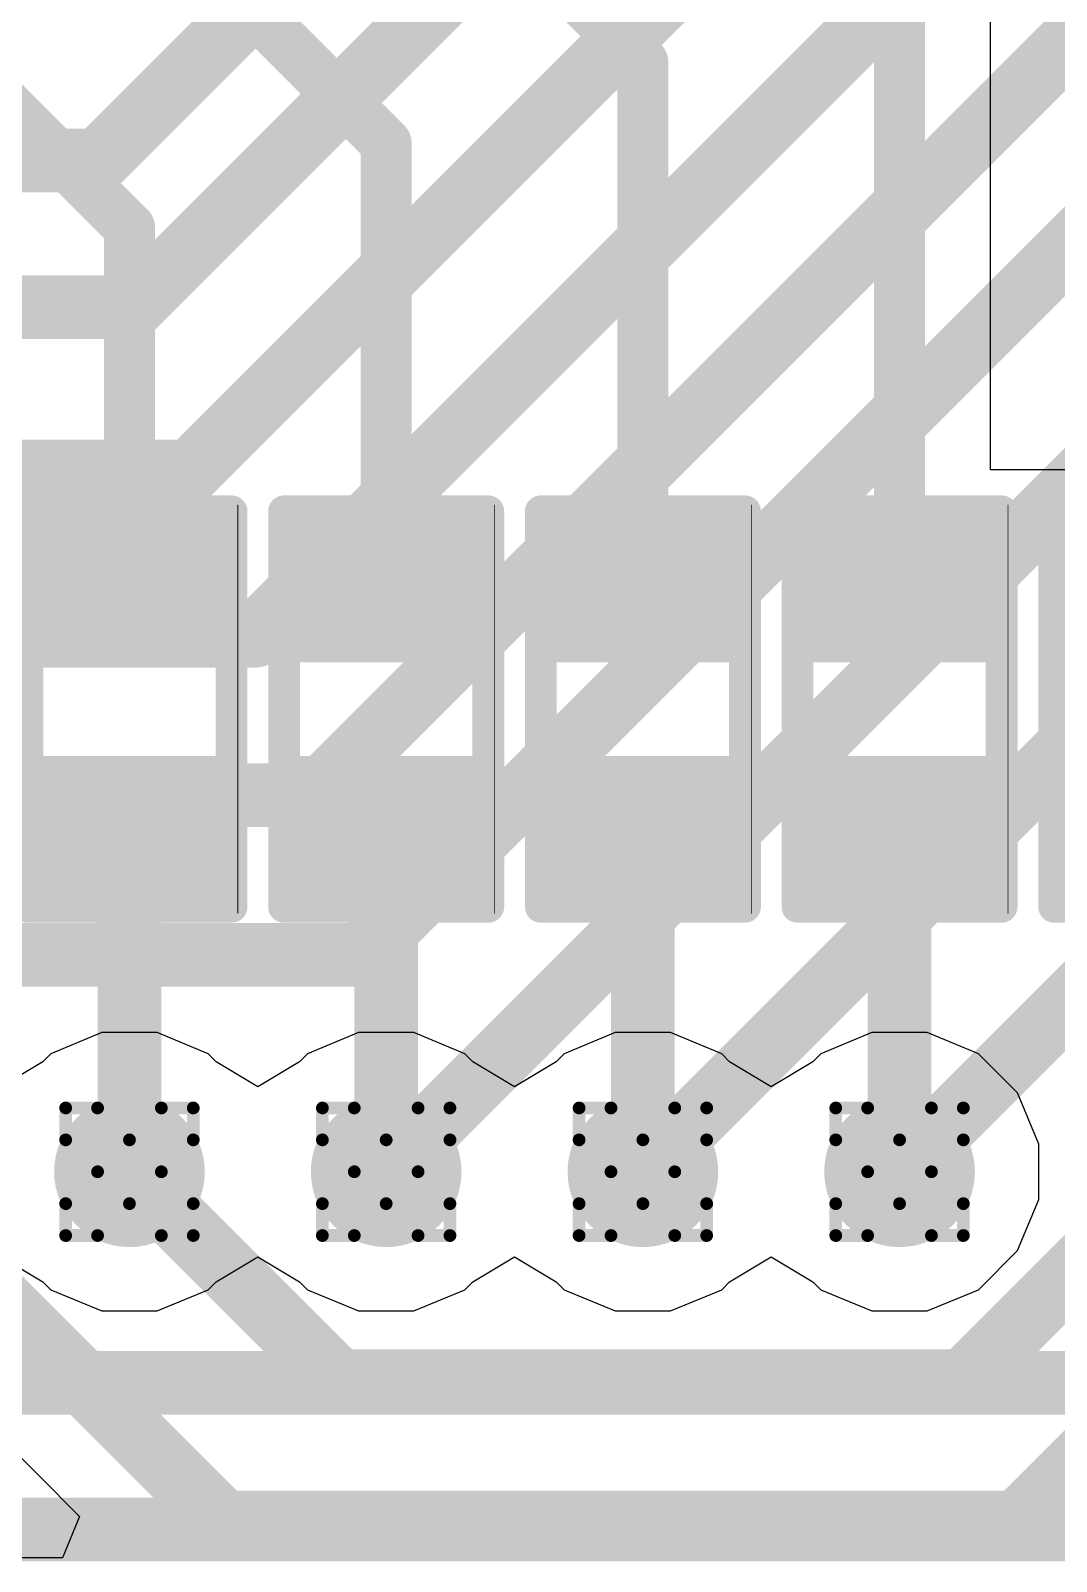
# Model space of a CAD drawing. Header units: inches. Extents: x -11 to 5379, y 0 to 5429.
# Drawn here: x 157.61 to 161.7, y 33.45 to 39.54 of the extents above; entities that cross this region are included whole.
import ezdxf

# ---------------------------------------------------------------- set-up
doc = ezdxf.new("R2010")
doc.units = ezdxf.units.IN
for name, color, linetype in [('Bottom Layer', 5, 'Continuous'), ('Drill Drawing', 1, 'Continuous'), ('GND', 16, 'Continuous'), ('PWR', 76, 'Continuous'), ('Top Layer', 1, 'Continuous'), ('Top Overlay', 2, 'Continuous'), ('Top Paste', 8, 'Continuous'), ('Top Solder', 216, 'Continuous'), ('Via Holes', 16, 'Continuous')]:
    doc.layers.add(name, color=color, linetype=linetype)

# ---------------------------------------------------------------- blocks, each defined once
blk = doc.blocks.new('R___0402_388')
at = {"layer": 'Top Layer'}
for points in [[(-0.6985, -0.3175), (-0.6985, 0.3175), (-0.2413, 0.3175), (-0.2413, -0.3175)], [(0.2413, -0.3175), (0.2413, 0.3175), (0.6985, 0.3175), (0.6985, -0.3175)]]:
    blk.add_hatch(color=1, dxfattribs=at).paths.add_polyline_path(points)
at = {"layer": 'Top Paste'}
for points in [[(-0.6985, -0.3175), (-0.6985, 0.3175), (-0.2413, 0.3175), (-0.2413, -0.3175)], [(0.2413, -0.3175), (0.2413, 0.3175), (0.6985, 0.3175), (0.6985, -0.3175)]]:
    blk.add_hatch(color=8, dxfattribs=at).paths.add_polyline_path(points)
at = {"layer": 'Top Solder'}
for points in [[(-0.7535, -0.3725), (-0.7535, 0.3725), (-0.1863, 0.3725), (-0.1863, -0.3725)], [(0.1863, -0.3725), (0.1863, 0.3725), (0.7535, 0.3725), (0.7535, -0.3725)]]:
    blk.add_hatch(color=216, dxfattribs=at).paths.add_polyline_path(points)
at = {"layer": 'Top Overlay'}
for points in [[(-0.7874, 0.4064, 0.127, 0.127, 0), (-0.7874, -0.4064, 0.127, 0.127, 0)], [(-0.7874, 0.4064, 0.127, 0.127, 0), (0.7874, 0.4064, 0.127, 0.127, 0)], [(0.7874, 0.4064, 0.127, 0.127, 0), (0.7874, -0.4064, 0.127, 0.127, 0)], [(-0.7874, -0.4064, 0.127, 0.127, 0), (0.7874, -0.4064, 0.127, 0.127, 0)], [(-0.8128, -0.4318, 0.00323, 0.00323, 0), (0.8128, -0.4318, 0.00323, 0.00323, 0)]]:
    blk.add_lwpolyline(points, format="xyseb", dxfattribs=at)
for points in [[(-0.8191, 0.4064, 0.0635, 0.0635, 1), (-0.7556, 0.4064, 0.0635, 0.0635, 1)], [(-0.8191, 0.4064, 0.0635, 0.0635, 1), (-0.7556, 0.4064, 0.0635, 0.0635, 1)], [(0.7556, 0.4064, 0.0635, 0.0635, 1), (0.8191, 0.4064, 0.0635, 0.0635, 1)], [(0.7556, 0.4064, 0.0635, 0.0635, 1), (0.8191, 0.4064, 0.0635, 0.0635, 1)], [(-0.8191, -0.4064, 0.0635, 0.0635, 1), (-0.7556, -0.4064, 0.0635, 0.0635, 1)], [(-0.8191, -0.4064, 0.0635, 0.0635, 1), (-0.7556, -0.4064, 0.0635, 0.0635, 1)], [(0.7556, -0.4064, 0.0635, 0.0635, 1), (0.8191, -0.4064, 0.0635, 0.0635, 1)], [(0.7556, -0.4064, 0.0635, 0.0635, 1), (0.8191, -0.4064, 0.0635, 0.0635, 1)], [(-0.8136, -0.4318, 0.00161, 0.00161, 1), (-0.812, -0.4318, 0.00161, 0.00161, 1)], [(0.812, -0.4318, 0.00161, 0.00161, 1), (0.8136, -0.4318, 0.00161, 0.00161, 1)]]:
    blk.add_lwpolyline(points, format="xyseb", close=True, dxfattribs=at)
blk = doc.blocks.new('R___0402_390')
at = {"layer": 'Top Layer'}
for points in [[(-0.6985, -0.3175), (-0.6985, 0.3175), (-0.2413, 0.3175), (-0.2413, -0.3175)], [(0.2413, -0.3175), (0.2413, 0.3175), (0.6985, 0.3175), (0.6985, -0.3175)]]:
    blk.add_hatch(color=1, dxfattribs=at).paths.add_polyline_path(points)
at = {"layer": 'Top Paste'}
for points in [[(-0.6985, -0.3175), (-0.6985, 0.3175), (-0.2413, 0.3175), (-0.2413, -0.3175)], [(0.2413, -0.3175), (0.2413, 0.3175), (0.6985, 0.3175), (0.6985, -0.3175)]]:
    blk.add_hatch(color=8, dxfattribs=at).paths.add_polyline_path(points)
at = {"layer": 'Top Solder'}
for points in [[(-0.7535, -0.3725), (-0.7535, 0.3725), (-0.1863, 0.3725), (-0.1863, -0.3725)], [(0.1863, -0.3725), (0.1863, 0.3725), (0.7535, 0.3725), (0.7535, -0.3725)]]:
    blk.add_hatch(color=216, dxfattribs=at).paths.add_polyline_path(points)
at = {"layer": 'Top Overlay'}
for points in [[(-0.7874, 0.4064, 0.127, 0.127, 0), (-0.7874, -0.4064, 0.127, 0.127, 0)], [(-0.7874, 0.4064, 0.127, 0.127, 0), (0.7874, 0.4064, 0.127, 0.127, 0)], [(0.7874, 0.4064, 0.127, 0.127, 0), (0.7874, -0.4064, 0.127, 0.127, 0)], [(-0.7874, -0.4064, 0.127, 0.127, 0), (0.7874, -0.4064, 0.127, 0.127, 0)], [(-0.8128, -0.4318, 0.00323, 0.00323, 0), (0.8128, -0.4318, 0.00323, 0.00323, 0)]]:
    blk.add_lwpolyline(points, format="xyseb", dxfattribs=at)
for points in [[(-0.8191, 0.4064, 0.0635, 0.0635, 1), (-0.7556, 0.4064, 0.0635, 0.0635, 1)], [(-0.8191, 0.4064, 0.0635, 0.0635, 1), (-0.7556, 0.4064, 0.0635, 0.0635, 1)], [(0.7556, 0.4064, 0.0635, 0.0635, 1), (0.8191, 0.4064, 0.0635, 0.0635, 1)], [(0.7556, 0.4064, 0.0635, 0.0635, 1), (0.8191, 0.4064, 0.0635, 0.0635, 1)], [(-0.8191, -0.4064, 0.0635, 0.0635, 1), (-0.7556, -0.4064, 0.0635, 0.0635, 1)], [(-0.8191, -0.4064, 0.0635, 0.0635, 1), (-0.7556, -0.4064, 0.0635, 0.0635, 1)], [(0.7556, -0.4064, 0.0635, 0.0635, 1), (0.8191, -0.4064, 0.0635, 0.0635, 1)], [(0.7556, -0.4064, 0.0635, 0.0635, 1), (0.8191, -0.4064, 0.0635, 0.0635, 1)], [(-0.8136, -0.4318, 0.00161, 0.00161, 1), (-0.812, -0.4318, 0.00161, 0.00161, 1)], [(0.812, -0.4318, 0.00161, 0.00161, 1), (0.8136, -0.4318, 0.00161, 0.00161, 1)]]:
    blk.add_lwpolyline(points, format="xyseb", close=True, dxfattribs=at)
blk = doc.blocks.new('R___0402_392')
at = {"layer": 'Top Layer'}
for points in [[(-0.6985, -0.3175), (-0.6985, 0.3175), (-0.2413, 0.3175), (-0.2413, -0.3175)], [(0.2413, -0.3175), (0.2413, 0.3175), (0.6985, 0.3175), (0.6985, -0.3175)]]:
    blk.add_hatch(color=1, dxfattribs=at).paths.add_polyline_path(points)
at = {"layer": 'Top Paste'}
for points in [[(-0.6985, -0.3175), (-0.6985, 0.3175), (-0.2413, 0.3175), (-0.2413, -0.3175)], [(0.2413, -0.3175), (0.2413, 0.3175), (0.6985, 0.3175), (0.6985, -0.3175)]]:
    blk.add_hatch(color=8, dxfattribs=at).paths.add_polyline_path(points)
at = {"layer": 'Top Solder'}
for points in [[(-0.7535, -0.3725), (-0.7535, 0.3725), (-0.1863, 0.3725), (-0.1863, -0.3725)], [(0.1863, -0.3725), (0.1863, 0.3725), (0.7535, 0.3725), (0.7535, -0.3725)]]:
    blk.add_hatch(color=216, dxfattribs=at).paths.add_polyline_path(points)
at = {"layer": 'Top Overlay'}
for points in [[(-0.7874, 0.4064, 0.127, 0.127, 0), (-0.7874, -0.4064, 0.127, 0.127, 0)], [(-0.7874, 0.4064, 0.127, 0.127, 0), (0.7874, 0.4064, 0.127, 0.127, 0)], [(0.7874, 0.4064, 0.127, 0.127, 0), (0.7874, -0.4064, 0.127, 0.127, 0)], [(-0.7874, -0.4064, 0.127, 0.127, 0), (0.7874, -0.4064, 0.127, 0.127, 0)], [(-0.8128, -0.4318, 0.00323, 0.00323, 0), (0.8128, -0.4318, 0.00323, 0.00323, 0)]]:
    blk.add_lwpolyline(points, format="xyseb", dxfattribs=at)
for points in [[(-0.8191, 0.4064, 0.0635, 0.0635, 1), (-0.7556, 0.4064, 0.0635, 0.0635, 1)], [(-0.8191, 0.4064, 0.0635, 0.0635, 1), (-0.7556, 0.4064, 0.0635, 0.0635, 1)], [(0.7556, 0.4064, 0.0635, 0.0635, 1), (0.8191, 0.4064, 0.0635, 0.0635, 1)], [(0.7556, 0.4064, 0.0635, 0.0635, 1), (0.8191, 0.4064, 0.0635, 0.0635, 1)], [(-0.8191, -0.4064, 0.0635, 0.0635, 1), (-0.7556, -0.4064, 0.0635, 0.0635, 1)], [(-0.8191, -0.4064, 0.0635, 0.0635, 1), (-0.7556, -0.4064, 0.0635, 0.0635, 1)], [(0.7556, -0.4064, 0.0635, 0.0635, 1), (0.8191, -0.4064, 0.0635, 0.0635, 1)], [(0.7556, -0.4064, 0.0635, 0.0635, 1), (0.8191, -0.4064, 0.0635, 0.0635, 1)], [(-0.8136, -0.4318, 0.00161, 0.00161, 1), (-0.812, -0.4318, 0.00161, 0.00161, 1)], [(0.812, -0.4318, 0.00161, 0.00161, 1), (0.8136, -0.4318, 0.00161, 0.00161, 1)]]:
    blk.add_lwpolyline(points, format="xyseb", close=True, dxfattribs=at)
blk = doc.blocks.new('R___0402_394')
at = {"layer": 'Top Layer'}
for points in [[(-0.6985, -0.3175), (-0.6985, 0.3175), (-0.2413, 0.3175), (-0.2413, -0.3175)], [(0.2413, -0.3175), (0.2413, 0.3175), (0.6985, 0.3175), (0.6985, -0.3175)]]:
    blk.add_hatch(color=1, dxfattribs=at).paths.add_polyline_path(points)
at = {"layer": 'Top Paste'}
for points in [[(-0.6985, -0.3175), (-0.6985, 0.3175), (-0.2413, 0.3175), (-0.2413, -0.3175)], [(0.2413, -0.3175), (0.2413, 0.3175), (0.6985, 0.3175), (0.6985, -0.3175)]]:
    blk.add_hatch(color=8, dxfattribs=at).paths.add_polyline_path(points)
at = {"layer": 'Top Solder'}
for points in [[(-0.7535, -0.3725), (-0.7535, 0.3725), (-0.1863, 0.3725), (-0.1863, -0.3725)], [(0.1863, -0.3725), (0.1863, 0.3725), (0.7535, 0.3725), (0.7535, -0.3725)]]:
    blk.add_hatch(color=216, dxfattribs=at).paths.add_polyline_path(points)
at = {"layer": 'Top Overlay'}
for points in [[(-0.7874, 0.4064, 0.127, 0.127, 0), (-0.7874, -0.4064, 0.127, 0.127, 0)], [(-0.7874, 0.4064, 0.127, 0.127, 0), (0.7874, 0.4064, 0.127, 0.127, 0)], [(0.7874, 0.4064, 0.127, 0.127, 0), (0.7874, -0.4064, 0.127, 0.127, 0)], [(-0.7874, -0.4064, 0.127, 0.127, 0), (0.7874, -0.4064, 0.127, 0.127, 0)], [(-0.8128, -0.4318, 0.00323, 0.00323, 0), (0.8128, -0.4318, 0.00323, 0.00323, 0)]]:
    blk.add_lwpolyline(points, format="xyseb", dxfattribs=at)
for points in [[(-0.8191, 0.4064, 0.0635, 0.0635, 1), (-0.7556, 0.4064, 0.0635, 0.0635, 1)], [(-0.8191, 0.4064, 0.0635, 0.0635, 1), (-0.7556, 0.4064, 0.0635, 0.0635, 1)], [(0.7556, 0.4064, 0.0635, 0.0635, 1), (0.8191, 0.4064, 0.0635, 0.0635, 1)], [(0.7556, 0.4064, 0.0635, 0.0635, 1), (0.8191, 0.4064, 0.0635, 0.0635, 1)], [(-0.8191, -0.4064, 0.0635, 0.0635, 1), (-0.7556, -0.4064, 0.0635, 0.0635, 1)], [(-0.8191, -0.4064, 0.0635, 0.0635, 1), (-0.7556, -0.4064, 0.0635, 0.0635, 1)], [(0.7556, -0.4064, 0.0635, 0.0635, 1), (0.8191, -0.4064, 0.0635, 0.0635, 1)], [(0.7556, -0.4064, 0.0635, 0.0635, 1), (0.8191, -0.4064, 0.0635, 0.0635, 1)], [(-0.8136, -0.4318, 0.00161, 0.00161, 1), (-0.812, -0.4318, 0.00161, 0.00161, 1)], [(0.812, -0.4318, 0.00161, 0.00161, 1), (0.8136, -0.4318, 0.00161, 0.00161, 1)]]:
    blk.add_lwpolyline(points, format="xyseb", close=True, dxfattribs=at)
blk = doc.blocks.new('R___0402_440')
at = {"layer": 'Top Layer'}
for points in [[(-0.6985, -0.3175), (-0.6985, 0.3175), (-0.2413, 0.3175), (-0.2413, -0.3175)], [(0.2413, -0.3175), (0.2413, 0.3175), (0.6985, 0.3175), (0.6985, -0.3175)]]:
    blk.add_hatch(color=1, dxfattribs=at).paths.add_polyline_path(points)
at = {"layer": 'Top Paste'}
for points in [[(-0.6985, -0.3175), (-0.6985, 0.3175), (-0.2413, 0.3175), (-0.2413, -0.3175)], [(0.2413, -0.3175), (0.2413, 0.3175), (0.6985, 0.3175), (0.6985, -0.3175)]]:
    blk.add_hatch(color=8, dxfattribs=at).paths.add_polyline_path(points)
at = {"layer": 'Top Solder'}
for points in [[(-0.7535, -0.3725), (-0.7535, 0.3725), (-0.1863, 0.3725), (-0.1863, -0.3725)], [(0.1863, -0.3725), (0.1863, 0.3725), (0.7535, 0.3725), (0.7535, -0.3725)]]:
    blk.add_hatch(color=216, dxfattribs=at).paths.add_polyline_path(points)
at = {"layer": 'Top Overlay'}
for points in [[(-0.7874, 0.4064, 0.127, 0.127, 0), (-0.7874, -0.4064, 0.127, 0.127, 0)], [(-0.7874, 0.4064, 0.127, 0.127, 0), (0.7874, 0.4064, 0.127, 0.127, 0)], [(0.7874, 0.4064, 0.127, 0.127, 0), (0.7874, -0.4064, 0.127, 0.127, 0)], [(-0.7874, -0.4064, 0.127, 0.127, 0), (0.7874, -0.4064, 0.127, 0.127, 0)], [(-0.8128, -0.4318, 0.00323, 0.00323, 0), (0.8128, -0.4318, 0.00323, 0.00323, 0)]]:
    blk.add_lwpolyline(points, format="xyseb", dxfattribs=at)
for points in [[(-0.8191, 0.4064, 0.0635, 0.0635, 1), (-0.7556, 0.4064, 0.0635, 0.0635, 1)], [(-0.8191, 0.4064, 0.0635, 0.0635, 1), (-0.7556, 0.4064, 0.0635, 0.0635, 1)], [(0.7556, 0.4064, 0.0635, 0.0635, 1), (0.8191, 0.4064, 0.0635, 0.0635, 1)], [(0.7556, 0.4064, 0.0635, 0.0635, 1), (0.8191, 0.4064, 0.0635, 0.0635, 1)], [(-0.8191, -0.4064, 0.0635, 0.0635, 1), (-0.7556, -0.4064, 0.0635, 0.0635, 1)], [(-0.8191, -0.4064, 0.0635, 0.0635, 1), (-0.7556, -0.4064, 0.0635, 0.0635, 1)], [(0.7556, -0.4064, 0.0635, 0.0635, 1), (0.8191, -0.4064, 0.0635, 0.0635, 1)], [(0.7556, -0.4064, 0.0635, 0.0635, 1), (0.8191, -0.4064, 0.0635, 0.0635, 1)], [(-0.8136, -0.4318, 0.00161, 0.00161, 1), (-0.812, -0.4318, 0.00161, 0.00161, 1)], [(0.812, -0.4318, 0.00161, 0.00161, 1), (0.8136, -0.4318, 0.00161, 0.00161, 1)]]:
    blk.add_lwpolyline(points, format="xyseb", close=True, dxfattribs=at)

msp = doc.modelspace()

# ---------------------------------------------------------------- hatches: boundary and pattern name
at = {"layer": 'Bottom Layer'}
h = msp.add_hatch(color=5, dxfattribs=at)
edge = h.paths.add_edge_path()
edge.add_arc((158.0072, 35), 0.3, 0, 360)
h = msp.add_hatch(color=5, dxfattribs=at)
edge = h.paths.add_edge_path()
edge.add_arc((159.0295, 35), 0.3, 0, 360)
h = msp.add_hatch(color=5, dxfattribs=at)
edge = h.paths.add_edge_path()
edge.add_arc((160.0518, 35), 0.3, 0, 360)
h = msp.add_hatch(color=5, dxfattribs=at)
edge = h.paths.add_edge_path()
edge.add_arc((161.074, 35), 0.3, 0, 360)
at = {"layer": 'GND'}
h = msp.add_hatch(color=16, dxfattribs=at)
edge = h.paths.add_edge_path()
edge.add_arc((158.0072, 35), 0.3, 0, 360)
h = msp.add_hatch(color=16, dxfattribs=at)
edge = h.paths.add_edge_path()
edge.add_arc((159.0295, 35), 0.3, 0, 360)
h = msp.add_hatch(color=16, dxfattribs=at)
edge = h.paths.add_edge_path()
edge.add_arc((160.0518, 35), 0.3, 0, 360)
h = msp.add_hatch(color=16, dxfattribs=at)
edge = h.paths.add_edge_path()
edge.add_arc((161.074, 35), 0.3, 0, 360)
at = {"layer": 'PWR'}
h = msp.add_hatch(color=76, dxfattribs=at)
edge = h.paths.add_edge_path()
edge.add_arc((158.0072, 35), 0.3, 0, 360)
h = msp.add_hatch(color=76, dxfattribs=at)
edge = h.paths.add_edge_path()
edge.add_arc((159.0295, 35), 0.3, 0, 360)
h = msp.add_hatch(color=76, dxfattribs=at)
edge = h.paths.add_edge_path()
edge.add_arc((160.0518, 35), 0.3, 0, 360)
h = msp.add_hatch(color=76, dxfattribs=at)
edge = h.paths.add_edge_path()
edge.add_arc((161.074, 35), 0.3, 0, 360)
at = {"layer": 'Top Layer'}
h = msp.add_hatch(color=1, dxfattribs=at)
edge = h.paths.add_edge_path()
edge.add_arc((158.0072, 35), 0.3, 0, 360)
h = msp.add_hatch(color=1, dxfattribs=at)
edge = h.paths.add_edge_path()
edge.add_arc((159.0295, 35), 0.3, 0, 360)
h = msp.add_hatch(color=1, dxfattribs=at)
edge = h.paths.add_edge_path()
edge.add_arc((160.0518, 35), 0.3, 0, 360)
h = msp.add_hatch(color=1, dxfattribs=at)
edge = h.paths.add_edge_path()
edge.add_arc((161.074, 35), 0.3, 0, 360)
at = {"layer": 'Via Holes'}
h = msp.add_hatch(color=7, dxfattribs=at)
edge = h.paths.add_edge_path()
edge.add_arc((158.0072, 35), 0.15, 0, 360)
h = msp.add_hatch(color=7, dxfattribs=at)
edge = h.paths.add_edge_path()
edge.add_arc((159.0295, 35), 0.15, 0, 360)
h = msp.add_hatch(color=7, dxfattribs=at)
edge = h.paths.add_edge_path()
edge.add_arc((160.0518, 35), 0.15, 0, 360)
h = msp.add_hatch(color=7, dxfattribs=at)
edge = h.paths.add_edge_path()
edge.add_arc((161.074, 35), 0.15, 0, 360)

# ---------------------------------------------------------------- linework, layer by layer
at = {"layer": 'Bottom Layer'}
for p, q in [((156.9896, 34.446), (157.8088, 33.6268)), ((157.8088, 33.6268), (157.7407, 33.4625)), ((157.7407, 33.4625), (149.8713, 33.4625))]:
    msp.add_line(p, q, dxfattribs=at)
for points in [[(157.8845, 39.0279, 0.254, 0.254, 0), (176.0932, 57.2365, 0.254, 0.254, 0)], [(158.019, 38.4431, 0.254, 0.254, 0), (175.1939, 55.6179, 0.254, 0.254, 0)], [(158.2496, 37.7891, 0.254, 0.254, 0), (175.4712, 55.0107, 0.254, 0.254, 0)], [(158.5079, 37.1348, 0.254, 0.254, 0), (175.6669, 54.2938, 0.254, 0.254, 0)], [(158.7494, 36.4998, 0.254, 0.254, 0), (175.6257, 53.376, 0.254, 0.254, 0)], [(158.9302, 35.8635, 0.254, 0.254, 0), (175.7573, 52.6906, 0.254, 0.254, 0)], [(159.0295, 35, 0.254, 0.254, 0), (176.0249, 51.9955, 0.254, 0.254, 0)], [(160.0518, 35, 0.254, 0.254, 0), (176.336, 51.2842, 0.254, 0.254, 0)], [(161.074, 35, 0.254, 0.254, 0), (176.6742, 50.6002, 0.254, 0.254, 0)], [(161.328, 34.166, 0.254, 0.254, 0), (177.1661, 50.0041, 0.254, 0.254, 0)], [(161.5435, 33.6032, 0.254, 0.254, 0), (177.3507, 49.4105, 0.254, 0.254, 0)], [(153.7459, 39.0279, 0.254, 0.254, 0), (157.8845, 39.0279, 0.254, 0.254, 0)], [(154.2943, 38.4431, 0.254, 0.254, 0), (158.019, 38.4431, 0.254, 0.254, 0)], [(155.6849, 37.7891, 0.254, 0.254, 0), (158.2496, 37.7891, 0.254, 0.254, 0)], [(156.0529, 37.1348, 0.254, 0.254, 0), (158.5079, 37.1348, 0.254, 0.254, 0)], [(156.4629, 36.4998, 0.254, 0.254, 0), (158.7494, 36.4998, 0.254, 0.254, 0)], [(156.8261, 35.8635, 0.254, 0.254, 0), (158.9302, 35.8635, 0.254, 0.254, 0)], [(156.9849, 35, 0.254, 0.254, 0), (158.3817, 33.6032, 0.254, 0.254, 0)], [(158.0072, 35, 0.254, 0.254, 0), (158.8412, 34.166, 0.254, 0.254, 0)], [(158.8412, 34.166, 0.254, 0.254, 0), (161.328, 34.166, 0.254, 0.254, 0)], [(158.3817, 33.6032, 0.254, 0.254, 0), (161.5435, 33.6032, 0.254, 0.254, 0)]]:
    msp.add_lwpolyline(points, format="xyseb", dxfattribs=at)
for points in [[(157.821, 39.0279, 0.127, 0.127, 1), (157.948, 39.0279, 0.127, 0.127, 1)], [(157.821, 39.0279, 0.127, 0.127, 1), (157.948, 39.0279, 0.127, 0.127, 1)], [(157.9555, 38.4431, 0.127, 0.127, 1), (158.0825, 38.4431, 0.127, 0.127, 1)], [(157.9555, 38.4431, 0.127, 0.127, 1), (158.0825, 38.4431, 0.127, 0.127, 1)], [(158.1861, 37.7891, 0.127, 0.127, 1), (158.3131, 37.7891, 0.127, 0.127, 1)], [(158.1861, 37.7891, 0.127, 0.127, 1), (158.3131, 37.7891, 0.127, 0.127, 1)], [(158.4444, 37.1348, 0.127, 0.127, 1), (158.5714, 37.1348, 0.127, 0.127, 1)], [(158.4444, 37.1348, 0.127, 0.127, 1), (158.5714, 37.1348, 0.127, 0.127, 1)], [(158.6859, 36.4998, 0.127, 0.127, 1), (158.8129, 36.4998, 0.127, 0.127, 1)], [(158.6859, 36.4998, 0.127, 0.127, 1), (158.8129, 36.4998, 0.127, 0.127, 1)], [(158.8667, 35.8635, 0.127, 0.127, 1), (158.9937, 35.8635, 0.127, 0.127, 1)], [(158.8667, 35.8635, 0.127, 0.127, 1), (158.9937, 35.8635, 0.127, 0.127, 1)], [(157.9437, 35, 0.127, 0.127, 1), (158.0707, 35, 0.127, 0.127, 1)], [(158.966, 35, 0.127, 0.127, 1), (159.093, 35, 0.127, 0.127, 1)], [(159.9883, 35, 0.127, 0.127, 1), (160.1153, 35, 0.127, 0.127, 1)], [(161.0105, 35, 0.127, 0.127, 1), (161.1375, 35, 0.127, 0.127, 1)], [(158.7777, 34.166, 0.127, 0.127, 1), (158.9047, 34.166, 0.127, 0.127, 1)], [(158.7777, 34.166, 0.127, 0.127, 1), (158.9047, 34.166, 0.127, 0.127, 1)], [(161.2645, 34.166, 0.127, 0.127, 1), (161.3915, 34.166, 0.127, 0.127, 1)], [(161.2645, 34.166, 0.127, 0.127, 1), (161.3915, 34.166, 0.127, 0.127, 1)], [(158.3182, 33.6032, 0.127, 0.127, 1), (158.4452, 33.6032, 0.127, 0.127, 1)], [(158.3182, 33.6032, 0.127, 0.127, 1), (158.4452, 33.6032, 0.127, 0.127, 1)], [(161.48, 33.6032, 0.127, 0.127, 1), (161.607, 33.6032, 0.127, 0.127, 1)], [(161.48, 33.6032, 0.127, 0.127, 1), (161.607, 33.6032, 0.127, 0.127, 1)]]:
    msp.add_lwpolyline(points, format="xyseb", close=True, dxfattribs=at)
at = {"layer": 'Drill Drawing'}
for points in [[(157.7532, 35.127, 0.0508, 0.0508, 0), (157.7532, 35.254, 0.0508, 0.0508, 0)], [(157.7532, 35.254, 0.0508, 0.0508, 0), (157.8802, 35.254, 0.0508, 0.0508, 0)], [(157.8802, 35.254, 0.0508, 0.0508, 0), (158.0072, 35.127, 0.0508, 0.0508, 0)], [(158.0072, 35.127, 0.0508, 0.0508, 0), (158.1342, 35.254, 0.0508, 0.0508, 0)], [(158.1342, 35.254, 0.0508, 0.0508, 0), (158.2612, 35.254, 0.0508, 0.0508, 0)], [(158.2612, 35.127, 0.0508, 0.0508, 0), (158.2612, 35.254, 0.0508, 0.0508, 0)], [(158.7755, 35.127, 0.0508, 0.0508, 0), (158.7755, 35.254, 0.0508, 0.0508, 0)], [(158.7755, 35.254, 0.0508, 0.0508, 0), (158.9025, 35.254, 0.0508, 0.0508, 0)], [(158.9025, 35.254, 0.0508, 0.0508, 0), (159.0295, 35.127, 0.0508, 0.0508, 0)], [(159.0295, 35.127, 0.0508, 0.0508, 0), (159.1565, 35.254, 0.0508, 0.0508, 0)], [(159.1565, 35.254, 0.0508, 0.0508, 0), (159.2835, 35.254, 0.0508, 0.0508, 0)], [(159.2835, 35.127, 0.0508, 0.0508, 0), (159.2835, 35.254, 0.0508, 0.0508, 0)], [(159.7978, 35.127, 0.0508, 0.0508, 0), (159.7978, 35.254, 0.0508, 0.0508, 0)], [(159.7978, 35.254, 0.0508, 0.0508, 0), (159.9248, 35.254, 0.0508, 0.0508, 0)], [(159.9248, 35.254, 0.0508, 0.0508, 0), (160.0518, 35.127, 0.0508, 0.0508, 0)], [(160.0518, 35.127, 0.0508, 0.0508, 0), (160.1788, 35.254, 0.0508, 0.0508, 0)], [(160.1788, 35.254, 0.0508, 0.0508, 0), (160.3058, 35.254, 0.0508, 0.0508, 0)], [(160.3058, 35.127, 0.0508, 0.0508, 0), (160.3058, 35.254, 0.0508, 0.0508, 0)], [(160.82, 35.127, 0.0508, 0.0508, 0), (160.82, 35.254, 0.0508, 0.0508, 0)], [(160.82, 35.254, 0.0508, 0.0508, 0), (160.947, 35.254, 0.0508, 0.0508, 0)], [(160.947, 35.254, 0.0508, 0.0508, 0), (161.074, 35.127, 0.0508, 0.0508, 0)], [(161.074, 35.127, 0.0508, 0.0508, 0), (161.201, 35.254, 0.0508, 0.0508, 0)], [(161.201, 35.254, 0.0508, 0.0508, 0), (161.328, 35.254, 0.0508, 0.0508, 0)], [(161.328, 35.127, 0.0508, 0.0508, 0), (161.328, 35.254, 0.0508, 0.0508, 0)], [(157.7532, 35.127, 0.0508, 0.0508, 0), (157.8802, 35, 0.0508, 0.0508, 0)], [(158.1342, 35, 0.0508, 0.0508, 0), (158.2612, 35.127, 0.0508, 0.0508, 0)], [(158.7755, 35.127, 0.0508, 0.0508, 0), (158.9025, 35, 0.0508, 0.0508, 0)], [(159.1565, 35, 0.0508, 0.0508, 0), (159.2835, 35.127, 0.0508, 0.0508, 0)], [(159.7978, 35.127, 0.0508, 0.0508, 0), (159.9248, 35, 0.0508, 0.0508, 0)], [(160.1788, 35, 0.0508, 0.0508, 0), (160.3058, 35.127, 0.0508, 0.0508, 0)], [(160.82, 35.127, 0.0508, 0.0508, 0), (160.947, 35, 0.0508, 0.0508, 0)], [(161.201, 35, 0.0508, 0.0508, 0), (161.328, 35.127, 0.0508, 0.0508, 0)], [(157.7532, 34.873, 0.0508, 0.0508, 0), (157.8802, 35, 0.0508, 0.0508, 0)], [(158.1342, 35, 0.0508, 0.0508, 0), (158.2612, 34.873, 0.0508, 0.0508, 0)], [(158.7755, 34.873, 0.0508, 0.0508, 0), (158.9025, 35, 0.0508, 0.0508, 0)], [(159.1565, 35, 0.0508, 0.0508, 0), (159.2835, 34.873, 0.0508, 0.0508, 0)], [(159.7978, 34.873, 0.0508, 0.0508, 0), (159.9248, 35, 0.0508, 0.0508, 0)], [(160.1788, 35, 0.0508, 0.0508, 0), (160.3058, 34.873, 0.0508, 0.0508, 0)], [(160.82, 34.873, 0.0508, 0.0508, 0), (160.947, 35, 0.0508, 0.0508, 0)], [(161.201, 35, 0.0508, 0.0508, 0), (161.328, 34.873, 0.0508, 0.0508, 0)], [(157.7532, 34.746, 0.0508, 0.0508, 0), (157.7532, 34.873, 0.0508, 0.0508, 0)], [(157.8802, 34.746, 0.0508, 0.0508, 0), (158.0072, 34.873, 0.0508, 0.0508, 0)], [(158.0072, 34.873, 0.0508, 0.0508, 0), (158.1342, 34.746, 0.0508, 0.0508, 0)], [(158.2612, 34.746, 0.0508, 0.0508, 0), (158.2612, 34.873, 0.0508, 0.0508, 0)], [(158.7755, 34.746, 0.0508, 0.0508, 0), (158.7755, 34.873, 0.0508, 0.0508, 0)], [(158.9025, 34.746, 0.0508, 0.0508, 0), (159.0295, 34.873, 0.0508, 0.0508, 0)], [(159.0295, 34.873, 0.0508, 0.0508, 0), (159.1565, 34.746, 0.0508, 0.0508, 0)], [(159.2835, 34.746, 0.0508, 0.0508, 0), (159.2835, 34.873, 0.0508, 0.0508, 0)], [(159.7978, 34.746, 0.0508, 0.0508, 0), (159.7978, 34.873, 0.0508, 0.0508, 0)], [(159.9248, 34.746, 0.0508, 0.0508, 0), (160.0518, 34.873, 0.0508, 0.0508, 0)], [(160.0518, 34.873, 0.0508, 0.0508, 0), (160.1788, 34.746, 0.0508, 0.0508, 0)], [(160.3058, 34.746, 0.0508, 0.0508, 0), (160.3058, 34.873, 0.0508, 0.0508, 0)], [(160.82, 34.746, 0.0508, 0.0508, 0), (160.82, 34.873, 0.0508, 0.0508, 0)], [(160.947, 34.746, 0.0508, 0.0508, 0), (161.074, 34.873, 0.0508, 0.0508, 0)], [(161.074, 34.873, 0.0508, 0.0508, 0), (161.201, 34.746, 0.0508, 0.0508, 0)], [(161.328, 34.746, 0.0508, 0.0508, 0), (161.328, 34.873, 0.0508, 0.0508, 0)], [(157.7532, 34.746, 0.0508, 0.0508, 0), (157.8802, 34.746, 0.0508, 0.0508, 0)], [(158.1342, 34.746, 0.0508, 0.0508, 0), (158.2612, 34.746, 0.0508, 0.0508, 0)], [(158.7755, 34.746, 0.0508, 0.0508, 0), (158.9025, 34.746, 0.0508, 0.0508, 0)], [(159.1565, 34.746, 0.0508, 0.0508, 0), (159.2835, 34.746, 0.0508, 0.0508, 0)], [(159.7978, 34.746, 0.0508, 0.0508, 0), (159.9248, 34.746, 0.0508, 0.0508, 0)], [(160.1788, 34.746, 0.0508, 0.0508, 0), (160.3058, 34.746, 0.0508, 0.0508, 0)], [(160.82, 34.746, 0.0508, 0.0508, 0), (160.947, 34.746, 0.0508, 0.0508, 0)], [(161.201, 34.746, 0.0508, 0.0508, 0), (161.328, 34.746, 0.0508, 0.0508, 0)]]:
    msp.add_lwpolyline(points, format="xyseb", dxfattribs=at)
for points in [[(157.7405, 35.254, 0.0254, 0.0254, 1), (157.7659, 35.254, 0.0254, 0.0254, 1)], [(157.7405, 35.254, 0.0254, 0.0254, 1), (157.7659, 35.254, 0.0254, 0.0254, 1)], [(157.8675, 35.254, 0.0254, 0.0254, 1), (157.8929, 35.254, 0.0254, 0.0254, 1)], [(157.8675, 35.254, 0.0254, 0.0254, 1), (157.8929, 35.254, 0.0254, 0.0254, 1)], [(158.1215, 35.254, 0.0254, 0.0254, 1), (158.1469, 35.254, 0.0254, 0.0254, 1)], [(158.1215, 35.254, 0.0254, 0.0254, 1), (158.1469, 35.254, 0.0254, 0.0254, 1)], [(158.2485, 35.254, 0.0254, 0.0254, 1), (158.2739, 35.254, 0.0254, 0.0254, 1)], [(158.2485, 35.254, 0.0254, 0.0254, 1), (158.2739, 35.254, 0.0254, 0.0254, 1)], [(158.7628, 35.254, 0.0254, 0.0254, 1), (158.7882, 35.254, 0.0254, 0.0254, 1)], [(158.7628, 35.254, 0.0254, 0.0254, 1), (158.7882, 35.254, 0.0254, 0.0254, 1)], [(158.8898, 35.254, 0.0254, 0.0254, 1), (158.9152, 35.254, 0.0254, 0.0254, 1)], [(158.8898, 35.254, 0.0254, 0.0254, 1), (158.9152, 35.254, 0.0254, 0.0254, 1)], [(159.1438, 35.254, 0.0254, 0.0254, 1), (159.1692, 35.254, 0.0254, 0.0254, 1)], [(159.1438, 35.254, 0.0254, 0.0254, 1), (159.1692, 35.254, 0.0254, 0.0254, 1)], [(159.2708, 35.254, 0.0254, 0.0254, 1), (159.2962, 35.254, 0.0254, 0.0254, 1)], [(159.2708, 35.254, 0.0254, 0.0254, 1), (159.2962, 35.254, 0.0254, 0.0254, 1)], [(159.7851, 35.254, 0.0254, 0.0254, 1), (159.8105, 35.254, 0.0254, 0.0254, 1)], [(159.7851, 35.254, 0.0254, 0.0254, 1), (159.8105, 35.254, 0.0254, 0.0254, 1)], [(159.9121, 35.254, 0.0254, 0.0254, 1), (159.9375, 35.254, 0.0254, 0.0254, 1)], [(159.9121, 35.254, 0.0254, 0.0254, 1), (159.9375, 35.254, 0.0254, 0.0254, 1)], [(160.1661, 35.254, 0.0254, 0.0254, 1), (160.1915, 35.254, 0.0254, 0.0254, 1)], [(160.1661, 35.254, 0.0254, 0.0254, 1), (160.1915, 35.254, 0.0254, 0.0254, 1)], [(160.2931, 35.254, 0.0254, 0.0254, 1), (160.3185, 35.254, 0.0254, 0.0254, 1)], [(160.2931, 35.254, 0.0254, 0.0254, 1), (160.3185, 35.254, 0.0254, 0.0254, 1)], [(160.8073, 35.254, 0.0254, 0.0254, 1), (160.8327, 35.254, 0.0254, 0.0254, 1)], [(160.8073, 35.254, 0.0254, 0.0254, 1), (160.8327, 35.254, 0.0254, 0.0254, 1)], [(160.9343, 35.254, 0.0254, 0.0254, 1), (160.9597, 35.254, 0.0254, 0.0254, 1)], [(160.9343, 35.254, 0.0254, 0.0254, 1), (160.9597, 35.254, 0.0254, 0.0254, 1)], [(161.1883, 35.254, 0.0254, 0.0254, 1), (161.2137, 35.254, 0.0254, 0.0254, 1)], [(161.1883, 35.254, 0.0254, 0.0254, 1), (161.2137, 35.254, 0.0254, 0.0254, 1)], [(161.3153, 35.254, 0.0254, 0.0254, 1), (161.3407, 35.254, 0.0254, 0.0254, 1)], [(161.3153, 35.254, 0.0254, 0.0254, 1), (161.3407, 35.254, 0.0254, 0.0254, 1)], [(157.7405, 35.127, 0.0254, 0.0254, 1), (157.7659, 35.127, 0.0254, 0.0254, 1)], [(157.7405, 35.127, 0.0254, 0.0254, 1), (157.7659, 35.127, 0.0254, 0.0254, 1)], [(157.9945, 35.127, 0.0254, 0.0254, 1), (158.0199, 35.127, 0.0254, 0.0254, 1)], [(157.9945, 35.127, 0.0254, 0.0254, 1), (158.0199, 35.127, 0.0254, 0.0254, 1)], [(158.2485, 35.127, 0.0254, 0.0254, 1), (158.2739, 35.127, 0.0254, 0.0254, 1)], [(158.2485, 35.127, 0.0254, 0.0254, 1), (158.2739, 35.127, 0.0254, 0.0254, 1)], [(158.7628, 35.127, 0.0254, 0.0254, 1), (158.7882, 35.127, 0.0254, 0.0254, 1)], [(158.7628, 35.127, 0.0254, 0.0254, 1), (158.7882, 35.127, 0.0254, 0.0254, 1)], [(159.0168, 35.127, 0.0254, 0.0254, 1), (159.0422, 35.127, 0.0254, 0.0254, 1)], [(159.0168, 35.127, 0.0254, 0.0254, 1), (159.0422, 35.127, 0.0254, 0.0254, 1)], [(159.2708, 35.127, 0.0254, 0.0254, 1), (159.2962, 35.127, 0.0254, 0.0254, 1)], [(159.2708, 35.127, 0.0254, 0.0254, 1), (159.2962, 35.127, 0.0254, 0.0254, 1)], [(159.7851, 35.127, 0.0254, 0.0254, 1), (159.8105, 35.127, 0.0254, 0.0254, 1)], [(159.7851, 35.127, 0.0254, 0.0254, 1), (159.8105, 35.127, 0.0254, 0.0254, 1)], [(160.0391, 35.127, 0.0254, 0.0254, 1), (160.0645, 35.127, 0.0254, 0.0254, 1)], [(160.0391, 35.127, 0.0254, 0.0254, 1), (160.0645, 35.127, 0.0254, 0.0254, 1)], [(160.2931, 35.127, 0.0254, 0.0254, 1), (160.3185, 35.127, 0.0254, 0.0254, 1)], [(160.2931, 35.127, 0.0254, 0.0254, 1), (160.3185, 35.127, 0.0254, 0.0254, 1)], [(160.8073, 35.127, 0.0254, 0.0254, 1), (160.8327, 35.127, 0.0254, 0.0254, 1)], [(160.8073, 35.127, 0.0254, 0.0254, 1), (160.8327, 35.127, 0.0254, 0.0254, 1)], [(161.0613, 35.127, 0.0254, 0.0254, 1), (161.0867, 35.127, 0.0254, 0.0254, 1)], [(161.0613, 35.127, 0.0254, 0.0254, 1), (161.0867, 35.127, 0.0254, 0.0254, 1)], [(161.3153, 35.127, 0.0254, 0.0254, 1), (161.3407, 35.127, 0.0254, 0.0254, 1)], [(161.3153, 35.127, 0.0254, 0.0254, 1), (161.3407, 35.127, 0.0254, 0.0254, 1)], [(157.8675, 35, 0.0254, 0.0254, 1), (157.8929, 35, 0.0254, 0.0254, 1)], [(157.8675, 35, 0.0254, 0.0254, 1), (157.8929, 35, 0.0254, 0.0254, 1)], [(158.1215, 35, 0.0254, 0.0254, 1), (158.1469, 35, 0.0254, 0.0254, 1)], [(158.1215, 35, 0.0254, 0.0254, 1), (158.1469, 35, 0.0254, 0.0254, 1)], [(158.8898, 35, 0.0254, 0.0254, 1), (158.9152, 35, 0.0254, 0.0254, 1)], [(158.8898, 35, 0.0254, 0.0254, 1), (158.9152, 35, 0.0254, 0.0254, 1)], [(159.1438, 35, 0.0254, 0.0254, 1), (159.1692, 35, 0.0254, 0.0254, 1)], [(159.1438, 35, 0.0254, 0.0254, 1), (159.1692, 35, 0.0254, 0.0254, 1)], [(159.9121, 35, 0.0254, 0.0254, 1), (159.9375, 35, 0.0254, 0.0254, 1)], [(159.9121, 35, 0.0254, 0.0254, 1), (159.9375, 35, 0.0254, 0.0254, 1)], [(160.1661, 35, 0.0254, 0.0254, 1), (160.1915, 35, 0.0254, 0.0254, 1)], [(160.1661, 35, 0.0254, 0.0254, 1), (160.1915, 35, 0.0254, 0.0254, 1)], [(160.9343, 35, 0.0254, 0.0254, 1), (160.9597, 35, 0.0254, 0.0254, 1)], [(160.9343, 35, 0.0254, 0.0254, 1), (160.9597, 35, 0.0254, 0.0254, 1)], [(161.1883, 35, 0.0254, 0.0254, 1), (161.2137, 35, 0.0254, 0.0254, 1)], [(161.1883, 35, 0.0254, 0.0254, 1), (161.2137, 35, 0.0254, 0.0254, 1)], [(157.7405, 34.873, 0.0254, 0.0254, 1), (157.7659, 34.873, 0.0254, 0.0254, 1)], [(157.7405, 34.873, 0.0254, 0.0254, 1), (157.7659, 34.873, 0.0254, 0.0254, 1)], [(157.9945, 34.873, 0.0254, 0.0254, 1), (158.0199, 34.873, 0.0254, 0.0254, 1)], [(157.9945, 34.873, 0.0254, 0.0254, 1), (158.0199, 34.873, 0.0254, 0.0254, 1)], [(158.2485, 34.873, 0.0254, 0.0254, 1), (158.2739, 34.873, 0.0254, 0.0254, 1)], [(158.2485, 34.873, 0.0254, 0.0254, 1), (158.2739, 34.873, 0.0254, 0.0254, 1)], [(158.7628, 34.873, 0.0254, 0.0254, 1), (158.7882, 34.873, 0.0254, 0.0254, 1)], [(158.7628, 34.873, 0.0254, 0.0254, 1), (158.7882, 34.873, 0.0254, 0.0254, 1)], [(159.0168, 34.873, 0.0254, 0.0254, 1), (159.0422, 34.873, 0.0254, 0.0254, 1)], [(159.0168, 34.873, 0.0254, 0.0254, 1), (159.0422, 34.873, 0.0254, 0.0254, 1)], [(159.2708, 34.873, 0.0254, 0.0254, 1), (159.2962, 34.873, 0.0254, 0.0254, 1)], [(159.2708, 34.873, 0.0254, 0.0254, 1), (159.2962, 34.873, 0.0254, 0.0254, 1)], [(159.7851, 34.873, 0.0254, 0.0254, 1), (159.8105, 34.873, 0.0254, 0.0254, 1)], [(159.7851, 34.873, 0.0254, 0.0254, 1), (159.8105, 34.873, 0.0254, 0.0254, 1)], [(160.0391, 34.873, 0.0254, 0.0254, 1), (160.0645, 34.873, 0.0254, 0.0254, 1)], [(160.0391, 34.873, 0.0254, 0.0254, 1), (160.0645, 34.873, 0.0254, 0.0254, 1)], [(160.2931, 34.873, 0.0254, 0.0254, 1), (160.3185, 34.873, 0.0254, 0.0254, 1)], [(160.2931, 34.873, 0.0254, 0.0254, 1), (160.3185, 34.873, 0.0254, 0.0254, 1)], [(160.8073, 34.873, 0.0254, 0.0254, 1), (160.8327, 34.873, 0.0254, 0.0254, 1)], [(160.8073, 34.873, 0.0254, 0.0254, 1), (160.8327, 34.873, 0.0254, 0.0254, 1)], [(161.0613, 34.873, 0.0254, 0.0254, 1), (161.0867, 34.873, 0.0254, 0.0254, 1)], [(161.0613, 34.873, 0.0254, 0.0254, 1), (161.0867, 34.873, 0.0254, 0.0254, 1)], [(161.3153, 34.873, 0.0254, 0.0254, 1), (161.3407, 34.873, 0.0254, 0.0254, 1)], [(161.3153, 34.873, 0.0254, 0.0254, 1), (161.3407, 34.873, 0.0254, 0.0254, 1)], [(157.7405, 34.746, 0.0254, 0.0254, 1), (157.7659, 34.746, 0.0254, 0.0254, 1)], [(157.7405, 34.746, 0.0254, 0.0254, 1), (157.7659, 34.746, 0.0254, 0.0254, 1)], [(157.8675, 34.746, 0.0254, 0.0254, 1), (157.8929, 34.746, 0.0254, 0.0254, 1)], [(157.8675, 34.746, 0.0254, 0.0254, 1), (157.8929, 34.746, 0.0254, 0.0254, 1)], [(158.1215, 34.746, 0.0254, 0.0254, 1), (158.1469, 34.746, 0.0254, 0.0254, 1)], [(158.1215, 34.746, 0.0254, 0.0254, 1), (158.1469, 34.746, 0.0254, 0.0254, 1)], [(158.2485, 34.746, 0.0254, 0.0254, 1), (158.2739, 34.746, 0.0254, 0.0254, 1)], [(158.2485, 34.746, 0.0254, 0.0254, 1), (158.2739, 34.746, 0.0254, 0.0254, 1)], [(158.7628, 34.746, 0.0254, 0.0254, 1), (158.7882, 34.746, 0.0254, 0.0254, 1)], [(158.7628, 34.746, 0.0254, 0.0254, 1), (158.7882, 34.746, 0.0254, 0.0254, 1)], [(158.8898, 34.746, 0.0254, 0.0254, 1), (158.9152, 34.746, 0.0254, 0.0254, 1)], [(158.8898, 34.746, 0.0254, 0.0254, 1), (158.9152, 34.746, 0.0254, 0.0254, 1)], [(159.1438, 34.746, 0.0254, 0.0254, 1), (159.1692, 34.746, 0.0254, 0.0254, 1)], [(159.1438, 34.746, 0.0254, 0.0254, 1), (159.1692, 34.746, 0.0254, 0.0254, 1)], [(159.2708, 34.746, 0.0254, 0.0254, 1), (159.2962, 34.746, 0.0254, 0.0254, 1)], [(159.2708, 34.746, 0.0254, 0.0254, 1), (159.2962, 34.746, 0.0254, 0.0254, 1)], [(159.7851, 34.746, 0.0254, 0.0254, 1), (159.8105, 34.746, 0.0254, 0.0254, 1)], [(159.7851, 34.746, 0.0254, 0.0254, 1), (159.8105, 34.746, 0.0254, 0.0254, 1)], [(159.9121, 34.746, 0.0254, 0.0254, 1), (159.9375, 34.746, 0.0254, 0.0254, 1)], [(159.9121, 34.746, 0.0254, 0.0254, 1), (159.9375, 34.746, 0.0254, 0.0254, 1)], [(160.1661, 34.746, 0.0254, 0.0254, 1), (160.1915, 34.746, 0.0254, 0.0254, 1)], [(160.1661, 34.746, 0.0254, 0.0254, 1), (160.1915, 34.746, 0.0254, 0.0254, 1)], [(160.2931, 34.746, 0.0254, 0.0254, 1), (160.3185, 34.746, 0.0254, 0.0254, 1)], [(160.2931, 34.746, 0.0254, 0.0254, 1), (160.3185, 34.746, 0.0254, 0.0254, 1)], [(160.8073, 34.746, 0.0254, 0.0254, 1), (160.8327, 34.746, 0.0254, 0.0254, 1)], [(160.8073, 34.746, 0.0254, 0.0254, 1), (160.8327, 34.746, 0.0254, 0.0254, 1)], [(160.9343, 34.746, 0.0254, 0.0254, 1), (160.9597, 34.746, 0.0254, 0.0254, 1)], [(160.9343, 34.746, 0.0254, 0.0254, 1), (160.9597, 34.746, 0.0254, 0.0254, 1)], [(161.1883, 34.746, 0.0254, 0.0254, 1), (161.2137, 34.746, 0.0254, 0.0254, 1)], [(161.1883, 34.746, 0.0254, 0.0254, 1), (161.2137, 34.746, 0.0254, 0.0254, 1)], [(161.3153, 34.746, 0.0254, 0.0254, 1), (161.3407, 34.746, 0.0254, 0.0254, 1)], [(161.3153, 34.746, 0.0254, 0.0254, 1), (161.3407, 34.746, 0.0254, 0.0254, 1)]]:
    msp.add_lwpolyline(points, format="xyseb", close=True, dxfattribs=at)
at = {"layer": 'GND'}
for p, q in [((157.897, 35.554), (157.6934, 35.4697)), ((158.1174, 35.554), (157.897, 35.554)), ((158.321, 35.4697), (158.1174, 35.554)), ((158.9193, 35.554), (158.7157, 35.4697)), ((159.1397, 35.554), (158.9193, 35.554)), ((159.3433, 35.4697), (159.1397, 35.554)), ((159.9416, 35.554), (159.7379, 35.4697)), ((160.162, 35.554), (159.9416, 35.554)), ((160.3656, 35.4697), (160.162, 35.554)), ((160.9638, 35.554), (160.7602, 35.4697)), ((161.1842, 35.554), (160.9638, 35.554)), ((161.3879, 35.4697), (161.1842, 35.554)), ((157.662, 35.4383), (157.4961, 35.3387)), ((157.6934, 35.4697), (157.662, 35.4383)), ((158.3524, 35.4383), (158.321, 35.4697)), ((158.5183, 35.3387), (158.3524, 35.4383)), ((158.6843, 35.4383), (158.5183, 35.3387)), ((158.7157, 35.4697), (158.6843, 35.4383)), ((159.3747, 35.4383), (159.3433, 35.4697)), ((159.5406, 35.3387), (159.3747, 35.4383)), ((159.7066, 35.4383), (159.5406, 35.3387)), ((159.7379, 35.4697), (159.7066, 35.4383)), ((160.397, 35.4383), (160.3656, 35.4697)), ((160.5629, 35.3387), (160.397, 35.4383)), ((160.7288, 35.4383), (160.5629, 35.3387)), ((160.7602, 35.4697), (160.7288, 35.4383)), ((161.5437, 35.3138), (161.3879, 35.4697)), ((161.628, 35.1102), (161.5437, 35.3138)), ((161.628, 34.8898), (161.628, 35.1102)), ((161.5437, 34.6862), (161.628, 34.8898)), ((157.4961, 34.6613), (157.662, 34.5617)), ((158.3524, 34.5617), (158.5183, 34.6613)), ((158.5183, 34.6613), (158.6843, 34.5617)), ((159.3747, 34.5617), (159.5406, 34.6613)), ((159.5406, 34.6613), (159.7066, 34.5617)), ((160.397, 34.5617), (160.5629, 34.6613)), ((160.5629, 34.6613), (160.7288, 34.5617)), ((161.3879, 34.5303), (161.5437, 34.6862)), ((157.662, 34.5617), (157.6934, 34.5303)), ((157.6934, 34.5303), (157.897, 34.446)), ((158.1174, 34.446), (158.321, 34.5303)), ((158.321, 34.5303), (158.3524, 34.5617)), ((158.6843, 34.5617), (158.7157, 34.5303)), ((158.7157, 34.5303), (158.9193, 34.446)), ((159.1397, 34.446), (159.3433, 34.5303)), ((159.3433, 34.5303), (159.3747, 34.5617)), ((159.7066, 34.5617), (159.7379, 34.5303)), ((159.7379, 34.5303), (159.9416, 34.446)), ((160.162, 34.446), (160.3656, 34.5303)), ((160.3656, 34.5303), (160.397, 34.5617)), ((160.7288, 34.5617), (160.7602, 34.5303)), ((160.7602, 34.5303), (160.9638, 34.446)), ((161.1842, 34.446), (161.3879, 34.5303)), ((157.897, 34.446), (158.1174, 34.446)), ((158.9193, 34.446), (159.1397, 34.446)), ((159.9416, 34.446), (160.162, 34.446)), ((160.9638, 34.446), (161.1842, 34.446))]:
    msp.add_line(p, q, dxfattribs=at)
at = {"layer": 'PWR'}
for p, q in [((157.897, 35.554), (157.6934, 35.4697)), ((158.1174, 35.554), (157.897, 35.554)), ((158.321, 35.4697), (158.1174, 35.554)), ((158.9193, 35.554), (158.7157, 35.4697)), ((159.1397, 35.554), (158.9193, 35.554)), ((159.3433, 35.4697), (159.1397, 35.554)), ((159.9416, 35.554), (159.7379, 35.4697)), ((160.162, 35.554), (159.9416, 35.554)), ((160.3656, 35.4697), (160.162, 35.554)), ((160.9638, 35.554), (160.7602, 35.4697)), ((161.1842, 35.554), (160.9638, 35.554)), ((161.3879, 35.4697), (161.1842, 35.554)), ((157.662, 35.4383), (157.4961, 35.3387)), ((157.6934, 35.4697), (157.662, 35.4383)), ((158.3524, 35.4383), (158.321, 35.4697)), ((158.5183, 35.3387), (158.3524, 35.4383)), ((158.6843, 35.4383), (158.5183, 35.3387)), ((158.7157, 35.4697), (158.6843, 35.4383)), ((159.3747, 35.4383), (159.3433, 35.4697)), ((159.5406, 35.3387), (159.3747, 35.4383)), ((159.7066, 35.4383), (159.5406, 35.3387)), ((159.7379, 35.4697), (159.7066, 35.4383)), ((160.397, 35.4383), (160.3656, 35.4697)), ((160.5629, 35.3387), (160.397, 35.4383)), ((160.7288, 35.4383), (160.5629, 35.3387)), ((160.7602, 35.4697), (160.7288, 35.4383)), ((161.5437, 35.3138), (161.3879, 35.4697)), ((161.628, 35.1102), (161.5437, 35.3138)), ((161.628, 34.8898), (161.628, 35.1102)), ((161.5437, 34.6862), (161.628, 34.8898)), ((157.4961, 34.6613), (157.662, 34.5617)), ((158.3524, 34.5617), (158.5183, 34.6613)), ((158.5183, 34.6613), (158.6843, 34.5617)), ((159.3747, 34.5617), (159.5406, 34.6613)), ((159.5406, 34.6613), (159.7066, 34.5617)), ((160.397, 34.5617), (160.5629, 34.6613)), ((160.5629, 34.6613), (160.7288, 34.5617)), ((161.3879, 34.5303), (161.5437, 34.6862)), ((157.662, 34.5617), (157.6934, 34.5303)), ((157.6934, 34.5303), (157.897, 34.446)), ((158.1174, 34.446), (158.321, 34.5303)), ((158.321, 34.5303), (158.3524, 34.5617)), ((158.6843, 34.5617), (158.7157, 34.5303)), ((158.7157, 34.5303), (158.9193, 34.446)), ((159.1397, 34.446), (159.3433, 34.5303)), ((159.3433, 34.5303), (159.3747, 34.5617)), ((159.7066, 34.5617), (159.7379, 34.5303)), ((159.7379, 34.5303), (159.9416, 34.446)), ((160.162, 34.446), (160.3656, 34.5303)), ((160.3656, 34.5303), (160.397, 34.5617)), ((160.7288, 34.5617), (160.7602, 34.5303)), ((160.7602, 34.5303), (160.9638, 34.446)), ((161.1842, 34.446), (161.3879, 34.5303)), ((157.897, 34.446), (158.1174, 34.446)), ((158.9193, 34.446), (159.1397, 34.446)), ((159.9416, 34.446), (160.162, 34.446)), ((160.9638, 34.446), (161.1842, 34.446))]:
    msp.add_line(p, q, dxfattribs=at)
at = {"layer": 'Top Layer'}
for p, q in [((161.4366, 37.7952), (161.4366, 39.6717)), ((161.7338, 37.7952), (161.4366, 37.7952))]:
    msp.add_line(p, q, dxfattribs=at)
for points in [[(159.0628, 40.4067, 0.2032, 0.2032, 0), (160.0518, 39.4177, 0.2032, 0.2032, 0)], [(158.2835, 39.8416, 0.2032, 0.2032, 0), (159.0295, 39.0955, 0.2032, 0.2032, 0)], [(161.074, 37.3126, 0.2032, 0.2032, 0), (161.074, 39.6718, 0.2032, 0.2032, 0)], [(160.0518, 37.3126, 0.2032, 0.2032, 0), (160.0518, 39.4177, 0.2032, 0.2032, 0)], [(157.4634, 39.304, 0.2032, 0.2032, 0), (158.0072, 38.7603, 0.2032, 0.2032, 0)], [(159.0295, 37.3126, 0.2032, 0.2032, 0), (159.0295, 39.0955, 0.2032, 0.2032, 0)], [(158.0072, 37.3126, 0.2032, 0.2032, 0), (158.0072, 38.7603, 0.2032, 0.2032, 0)], [(158.0072, 35, 0.254, 0.254, 0), (158.0072, 36.3728, 0.254, 0.254, 0)], [(159.0295, 35, 0.254, 0.254, 0), (159.0295, 36.3728, 0.254, 0.254, 0)], [(160.0518, 35, 0.254, 0.254, 0), (160.0518, 36.3728, 0.254, 0.254, 0)], [(161.074, 35, 0.254, 0.254, 0), (161.074, 36.3728, 0.254, 0.254, 0)], [(150.397, 34.1594, 0.254, 0.254, 0), (167.5871, 34.1594, 0.254, 0.254, 0)], [(149.6606, 33.5752, 0.254, 0.254, 0), (167.8187, 33.5752, 0.254, 0.254, 0)]]:
    msp.add_lwpolyline(points, format="xyseb", dxfattribs=at)
for points in [[(160.001, 39.4177, 0.1016, 0.1016, 1), (160.1026, 39.4177, 0.1016, 0.1016, 1)], [(160.001, 39.4177, 0.1016, 0.1016, 1), (160.1026, 39.4177, 0.1016, 0.1016, 1)], [(158.9787, 39.0955, 0.1016, 0.1016, 1), (159.0803, 39.0955, 0.1016, 0.1016, 1)], [(158.9787, 39.0955, 0.1016, 0.1016, 1), (159.0803, 39.0955, 0.1016, 0.1016, 1)], [(157.9564, 38.7603, 0.1016, 0.1016, 1), (158.058, 38.7603, 0.1016, 0.1016, 1)], [(157.9564, 38.7603, 0.1016, 0.1016, 1), (158.058, 38.7603, 0.1016, 0.1016, 1)], [(157.9564, 37.3126, 0.1016, 0.1016, 1), (158.058, 37.3126, 0.1016, 0.1016, 1)], [(158.9787, 37.3126, 0.1016, 0.1016, 1), (159.0803, 37.3126, 0.1016, 0.1016, 1)], [(160.001, 37.3126, 0.1016, 0.1016, 1), (160.1026, 37.3126, 0.1016, 0.1016, 1)], [(161.0232, 37.3126, 0.1016, 0.1016, 1), (161.1248, 37.3126, 0.1016, 0.1016, 1)], [(157.9437, 36.3728, 0.127, 0.127, 1), (158.0707, 36.3728, 0.127, 0.127, 1)], [(158.966, 36.3728, 0.127, 0.127, 1), (159.093, 36.3728, 0.127, 0.127, 1)], [(159.9883, 36.3728, 0.127, 0.127, 1), (160.1153, 36.3728, 0.127, 0.127, 1)], [(161.0105, 36.3728, 0.127, 0.127, 1), (161.1375, 36.3728, 0.127, 0.127, 1)], [(157.9437, 35, 0.127, 0.127, 1), (158.0707, 35, 0.127, 0.127, 1)], [(158.966, 35, 0.127, 0.127, 1), (159.093, 35, 0.127, 0.127, 1)], [(159.9883, 35, 0.127, 0.127, 1), (160.1153, 35, 0.127, 0.127, 1)], [(161.0105, 35, 0.127, 0.127, 1), (161.1375, 35, 0.127, 0.127, 1)]]:
    msp.add_lwpolyline(points, format="xyseb", close=True, dxfattribs=at)

# ---------------------------------------------------------------- block references
at = {"rotation": 90}
for name, p in [('R___0402_394', (158.0072, 36.8427)), ('R___0402_392', (159.0295, 36.8427)), ('R___0402_390', (160.0518, 36.8427)), ('R___0402_388', (161.074, 36.8427)), ('R___0402_440', (162.0963, 36.8427))]:
    msp.add_blockref(name, p, dxfattribs=at)

doc.saveas('drawing.dxf')
